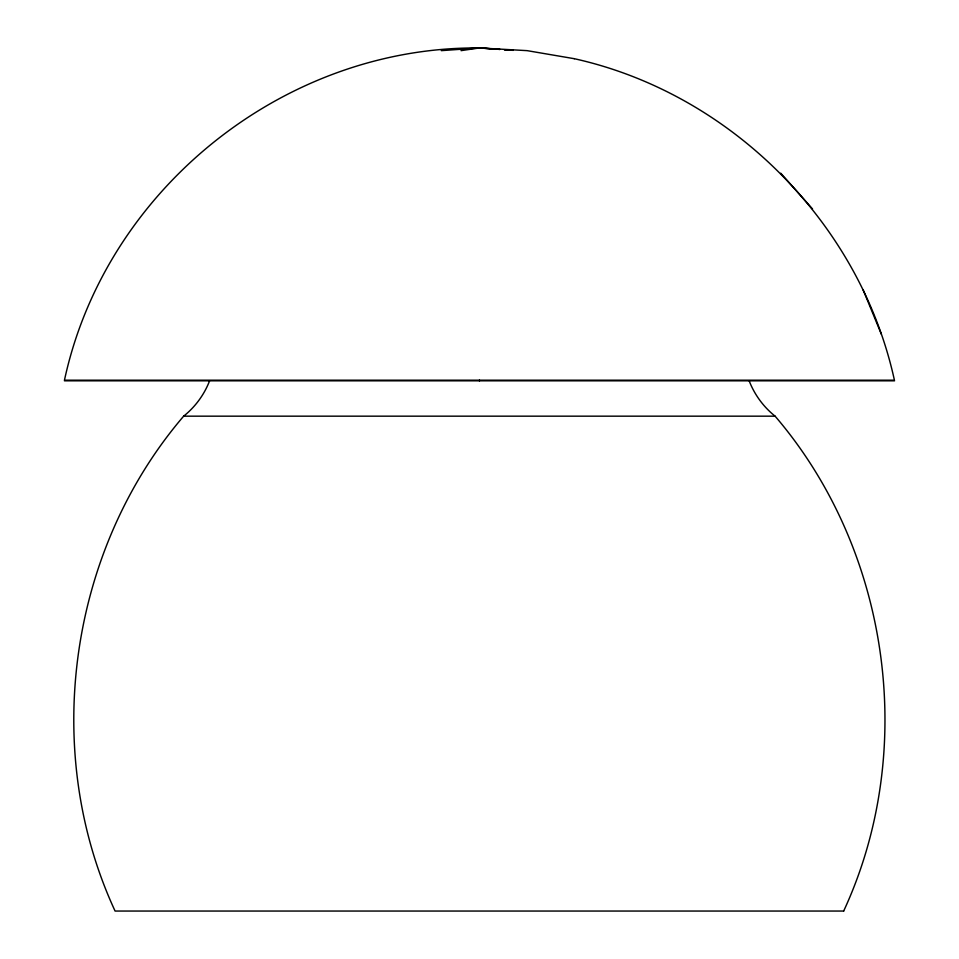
<?xml version="1.0" encoding="UTF-8"?>
<svg xmlns="http://www.w3.org/2000/svg" width="959" height="959" viewBox="0 0 959 959"><rect width="100%" height="100%" fill="white"/><g stroke="black" fill="none" stroke-linecap="round" stroke-linejoin="round"><path stroke-width="1.44" d="M441.296 50.647L479.404 47.962C284.236 46.296 105.538 189.391 64.457 380.196L894.423 380.196C860.199 223.375 730.998 93.467 574.261 58.691M843.668 911.05C918.027 750.633 890.06 550.394 775.1 416.17C763.532 406.952 754.469 394.628 749.159 380.819M209.589 380.819C204.279 394.628 195.216 406.952 183.648 416.17C68.688 550.394 40.722 750.633 115.08 911.05L843.716 911.05M461.015 50.647L479.464 47.95L500.023 49.412L479.596 47.962M479.464 47.95L527.126 50.647L574.273 58.691M64.421 380.819L894.579 380.819M183.648 416.17L775.1 416.17M780.746 173.207L812.537 208.942M863.172 289.942L881.333 334.188M479.56 380.196L479.56 380.819M479.38 380.196L479.38 380.819M513.209 50.336L504.41 49.712L513.209 50.336"/></g></svg>
